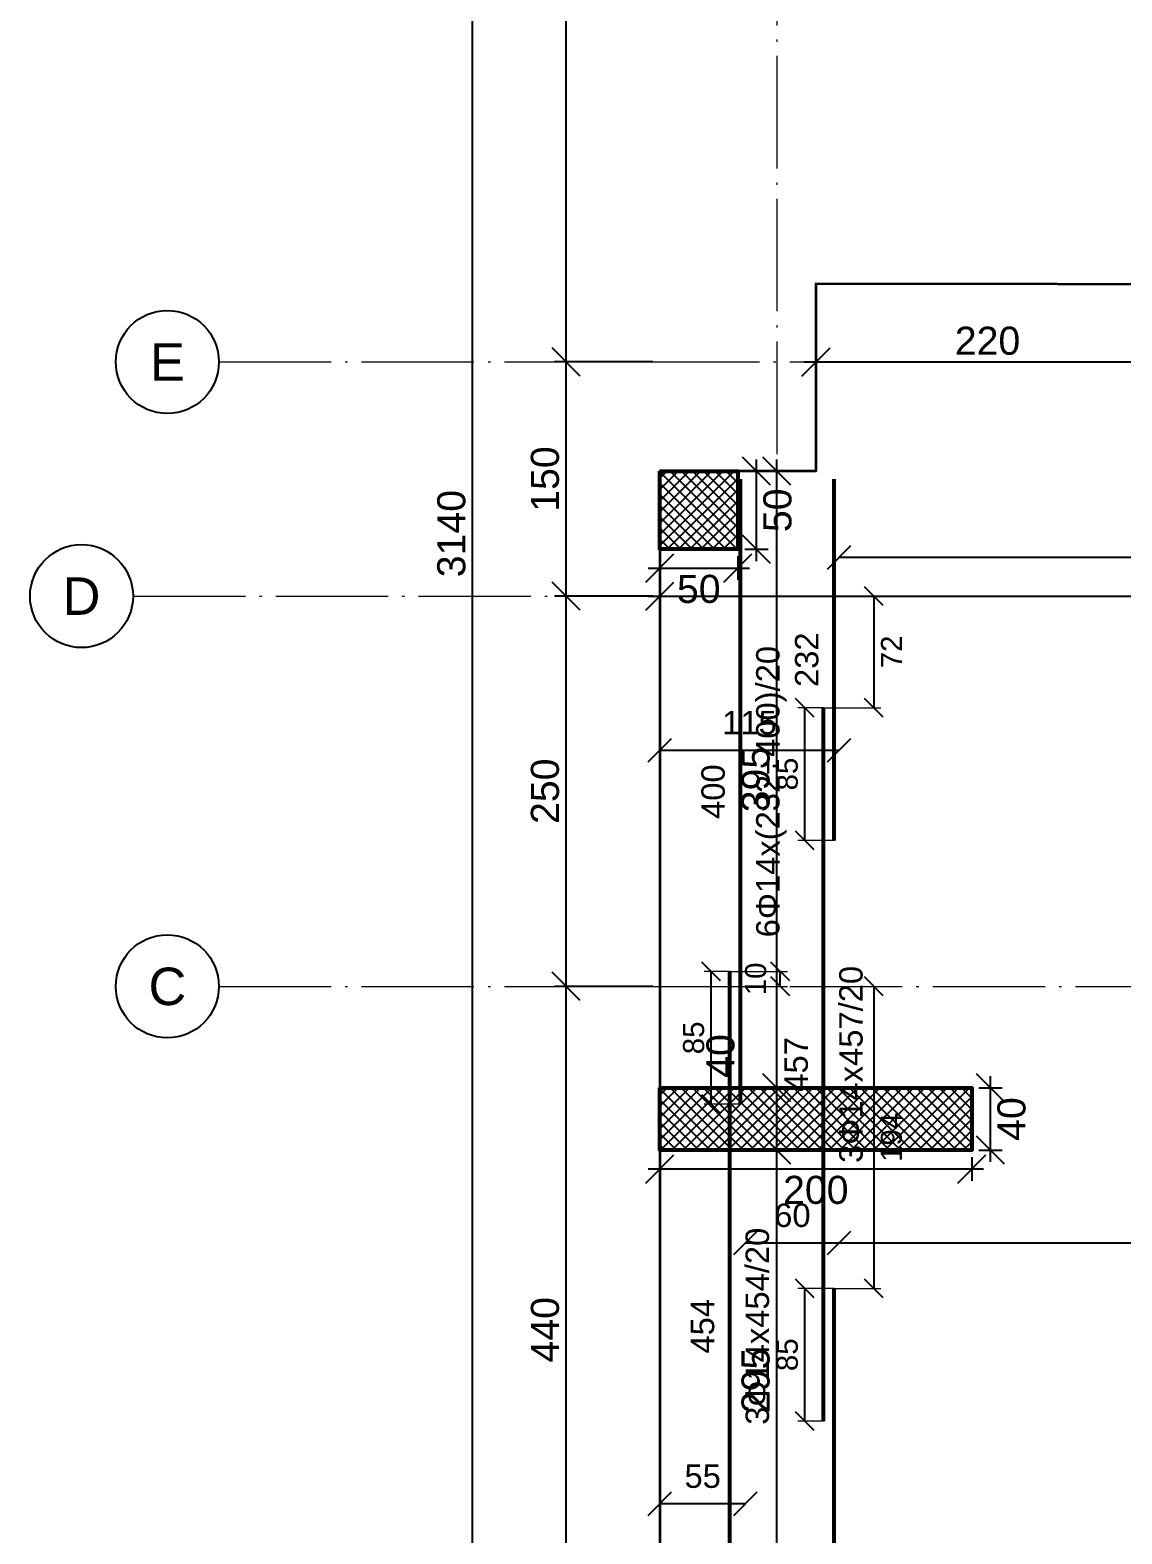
# Model space of a CAD drawing. Header units: millimetres. Extents: x -404 to 6018, y -5139 to 7890.
# Drawn here: x 3416 to 4116, y -3861 to -2897 of the extents above; entities that cross this region are included whole.
import ezdxf
from ezdxf.enums import TextEntityAlignment as Align

# ---------------------------------------------------------------- set-up
doc = ezdxf.new("R2010")
doc.units = ezdxf.units.MM
doc.linetypes.add('ZWCAD_ISO04W100', pattern=[30.5, 24, -3, 0.5, -3])
for name, color, linetype, lineweight in [('AXIS LINES', 255, 'ZWCAD_ISO04W100', 13), ('COLUMN', 140, 'Continuous', 53), ('SLAB', 3, 'Continuous', 35), ('WALL', 10, 'Continuous', 53)]:
    doc.layers.add(name, color=color, linetype=linetype, lineweight=lineweight)
for name, color, linetype in [('FW_AXIS', 7, 'Continuous'), ('FW_COLUMN_HATCH', 8, 'Continuous'), ('FW_DIM', 7, 'Continuous'), ('FW_WALL_HATCH', 8, 'Continuous'), ('REB_TOP_MESH_Y', 5, 'Continuous'), ('REB_TOP_MESH_Y_AXDIM', 5, 'Continuous'), ('REB_TOP_MESH_Y_LAP', 5, 'Continuous'), ('REB_TOP_MESH_Y_RANGE', 5, 'Continuous'), ('REB_TOP_MESH_Y_TEXT', 5, 'Continuous')]:
    doc.layers.add(name, color=color, linetype=linetype)
doc.styles.add('REBAR_TXT', font='arial.ttf')
doc.styles.get("Standard").update_dxf_attribs({"font": 'arial.ttf'})
doc.dimstyles.new('FW_DIM', dxfattribs={"dimtxt": 18, "dimasz": 9, "dimexe": 7.5, "dimexo": 4.5, "dimgap": 4.5, "dimtad": 1, "dimdec": 0, "dimtxsty": 'Standard', "dimtsz": 9, "dimcen": 2.5, "dimdle": 7.5, "dimclrd": 256, "dimclre": 256, "dimclrt": 7, "dimazin": 3, "dimtfac": 1, "dimtmove": 2, "dimatfit": 3})
doc.dimstyles.new('REBAR LAP', dxfattribs={"dimtxt": 13.5, "dimasz": 2.5, "dimexe": 4.5, "dimexo": 0, "dimgap": 4.5, "dimtad": 1, "dimdec": 0, "dimtxsty": 'Standard', "dimtsz": 6, "dimcen": 2.5, "dimclrd": 6, "dimclre": 6, "dimclrt": 7, "dimazin": 3, "dimtfac": 1, "dimtmove": 2, "dimatfit": 3, "dimlwd": 25, "dimlwe": 18})
doc.dimstyles.new('REBAR M-200', dxfattribs={"dimtxt": 15, "dimasz": 15, "dimexe": 25, "dimexo": 12.5, "dimgap": 10, "dimtad": 1, "dimdec": 0, "dimtxsty": 'Standard', "dimblk": 'NONE', "dimcen": 50, "dimse1": 1, "dimse2": 1, "dimclrd": 6, "dimclre": 6, "dimclrt": 7, "dimazin": 3, "dimtfac": 1, "dimtmove": 2, "dimatfit": 3, "dimldrblk": 'NONE', "dimlwd": 53})
doc.dimstyles.new('REBAR RANGE', dxfattribs={"dimtxt": 15, "dimasz": 2.5, "dimexe": 0, "dimexo": 0, "dimgap": 10, "dimtad": 1, "dimdec": 0, "dimtxsty": 'Standard', "dimtsz": 7.5, "dimcen": 2.5, "dimse1": 1, "dimse2": 1, "dimclrd": 6, "dimclre": 6, "dimclrt": 7, "dimazin": 3, "dimtfac": 1, "dimtmove": 2, "dimatfit": 3, "dimlwd": 25})

# ---------------------------------------------------------------- blocks, each defined once
blk = doc.blocks.new('*D1599')
at = {"color": 6, "lineweight": 53}
blk.add_line((3864.99, -3955.11), (3864.99, -3500.61), dxfattribs=at)
at = {"layer": 'Defpoints'}
for p in [(3864.99, -3500.61), (3864.99, -3955.11), (3864.99, -3955.11)]:
    blk.add_point(p, dxfattribs=at)
at = {"layer": 'REB_TOP_MESH_Y', "color": 7, "insert": (3847.49, -3727.86), "char_height": 15, "attachment_point": 5, "rotation": 90}
blk.add_mtext('454', dxfattribs=at)
blk = doc.blocks.new('_NONE')
blk = doc.blocks.new('*D1600')
at = {"color": 6, "lineweight": 53}
blk.add_line((3871.74, -3585.61), (3871.74, -3185.11), dxfattribs=at)
at = {"layer": 'Defpoints'}
for p in [(3871.74, -3185.11), (3871.74, -3585.61), (3871.74, -3585.61)]:
    blk.add_point(p, dxfattribs=at)
at = {"layer": 'REB_TOP_MESH_Y', "color": 7, "insert": (3854.24, -3385.36), "char_height": 15, "attachment_point": 5, "rotation": 90}
blk.add_mtext('400', dxfattribs=at)
blk = doc.blocks.new('_Oblique')
at = {"color": 0, "linetype": 'ByBlock', "lineweight": -2}
blk.add_line((-0.5, -0.5), (0.5, 0.5), dxfattribs=at)
blk = doc.blocks.new('*D1601')
at = {"color": 6, "lineweight": 18}
for p, q in [((3864.99, -3500.61), (3848.49, -3500.61)), ((3871.74, -3585.61), (3848.49, -3585.61))]:
    blk.add_line(p, q, dxfattribs=at)
at = {"color": 6, "lineweight": 25}
blk.add_line((3852.99, -3585.61), (3852.99, -3500.61), dxfattribs=at)
at = {"layer": 'Defpoints'}
for p in [(3864.99, -3500.61), (3852.99, -3585.61), (3871.74, -3585.61)]:
    blk.add_point(p, dxfattribs=at)
at = {"layer": 'REB_TOP_MESH_Y_LAP', "color": 6, "xscale": 12, "yscale": 12, "rotation": 90}
for p in [(3852.99, -3500.61), (3852.99, -3585.61)]:
    blk.add_blockref('_OBLIQUE', p, dxfattribs=at)
at = {"layer": 'REB_TOP_MESH_Y_LAP', "color": 7, "insert": (3841.74, -3543.11), "char_height": 13.5, "attachment_point": 5, "rotation": 90}
blk.add_mtext('85', dxfattribs=at)
blk = doc.blocks.new('*D1602')
at = {"color": 6, "lineweight": 18}
for p, q in [((3864.99, -3500.61), (3901.74, -3500.61)), ((3864.99, -3510.11), (3901.74, -3510.11))]:
    blk.add_line(p, q, dxfattribs=at)
at = {"color": 6, "lineweight": 25}
blk.add_line((3897.24, -3510.11), (3897.24, -3500.61), dxfattribs=at)
at = {"layer": 'Defpoints'}
for p in [(3864.99, -3500.61), (3864.99, -3510.11), (3897.24, -3510.11)]:
    blk.add_point(p, dxfattribs=at)
at = {"layer": 'REB_TOP_MESH_Y_AXDIM', "color": 6, "xscale": 12, "yscale": 12, "rotation": 90}
for p in [(3897.24, -3500.61), (3897.24, -3510.11)]:
    blk.add_blockref('_OBLIQUE', p, dxfattribs=at)
at = {"layer": 'REB_TOP_MESH_Y_AXDIM', "color": 7, "insert": (3881.49, -3505.36), "char_height": 13.5, "attachment_point": 5, "rotation": 90}
blk.add_mtext('10', dxfattribs=at)
blk = doc.blocks.new('*D1604')
at = {"color": 6, "lineweight": 53}
blk.add_line((3931.74, -4270.61), (3931.74, -3703.61), dxfattribs=at)
at = {"layer": 'Defpoints'}
for p in [(3931.74, -3703.61), (3931.74, -4270.61), (3931.74, -4270.61)]:
    blk.add_point(p, dxfattribs=at)
at = {"layer": 'REB_TOP_MESH_Y', "color": 7, "insert": (3914.24, -3987.11), "char_height": 15, "attachment_point": 5, "rotation": 90}
blk.add_mtext('567', dxfattribs=at)
blk = doc.blocks.new('*D1605')
at = {"color": 6, "lineweight": 53}
blk.add_line((3924.99, -3788.61), (3924.99, -3331.61), dxfattribs=at)
at = {"layer": 'Defpoints'}
for p in [(3924.99, -3331.61), (3924.99, -3788.61), (3924.99, -3788.61)]:
    blk.add_point(p, dxfattribs=at)
at = {"layer": 'REB_TOP_MESH_Y', "color": 7, "insert": (3907.49, -3560.11), "char_height": 15, "attachment_point": 5, "rotation": 90}
blk.add_mtext('457', dxfattribs=at)
blk = doc.blocks.new('*D1606')
at = {"color": 6, "lineweight": 53}
blk.add_line((3931.74, -3416.61), (3931.74, -3185.11), dxfattribs=at)
at = {"layer": 'Defpoints'}
for p in [(3931.74, -3185.11), (3931.74, -3416.61), (3931.74, -3416.61)]:
    blk.add_point(p, dxfattribs=at)
at = {"layer": 'REB_TOP_MESH_Y', "color": 7, "insert": (3914.24, -3300.86), "char_height": 15, "attachment_point": 5, "rotation": 90}
blk.add_mtext('232', dxfattribs=at)
blk = doc.blocks.new('*D1609')
at = {"color": 6, "lineweight": 18}
for p, q in [((3931.74, -3703.61), (3908.49, -3703.61)), ((3924.99, -3788.61), (3908.49, -3788.61))]:
    blk.add_line(p, q, dxfattribs=at)
at = {"color": 6, "lineweight": 25}
blk.add_line((3912.99, -3788.61), (3912.99, -3703.61), dxfattribs=at)
at = {"layer": 'Defpoints'}
for p in [(3931.74, -3703.61), (3912.99, -3788.61), (3924.99, -3788.61)]:
    blk.add_point(p, dxfattribs=at)
at = {"layer": 'REB_TOP_MESH_Y_LAP', "color": 6, "xscale": 12, "yscale": 12, "rotation": 90}
for p in [(3912.99, -3703.61), (3912.99, -3788.61)]:
    blk.add_blockref('_OBLIQUE', p, dxfattribs=at)
at = {"layer": 'REB_TOP_MESH_Y_LAP', "color": 7, "insert": (3901.74, -3746.11), "char_height": 13.5, "attachment_point": 5, "rotation": 90}
blk.add_mtext('85', dxfattribs=at)
blk = doc.blocks.new('*D1610')
at = {"color": 6, "lineweight": 18}
for p, q in [((3931.74, -3510.11), (3961.74, -3510.11)), ((3931.74, -3703.61), (3961.74, -3703.61))]:
    blk.add_line(p, q, dxfattribs=at)
at = {"color": 6, "lineweight": 25}
blk.add_line((3957.24, -3510.11), (3957.24, -3703.61), dxfattribs=at)
at = {"layer": 'Defpoints'}
for p in [(3931.74, -3510.11), (3957.24, -3510.11), (3931.74, -3703.61)]:
    blk.add_point(p, dxfattribs=at)
at = {"layer": 'REB_TOP_MESH_Y_AXDIM', "color": 6, "xscale": 12, "yscale": 12, "rotation": 90}
for p in [(3957.24, -3510.11), (3957.24, -3703.61)]:
    blk.add_blockref('_OBLIQUE', p, dxfattribs=at)
at = {"layer": 'REB_TOP_MESH_Y_AXDIM', "color": 7, "insert": (3968.49, -3606.86), "char_height": 13.5, "attachment_point": 5, "rotation": 90}
blk.add_mtext('194', dxfattribs=at)
blk = doc.blocks.new('*D1611')
at = {"color": 6, "lineweight": 18}
for p, q in [((3924.99, -3331.61), (3908.49, -3331.61)), ((3931.74, -3416.61), (3908.49, -3416.61))]:
    blk.add_line(p, q, dxfattribs=at)
at = {"color": 6, "lineweight": 25}
blk.add_line((3912.99, -3416.61), (3912.99, -3331.61), dxfattribs=at)
at = {"layer": 'Defpoints'}
for p in [(3924.99, -3331.61), (3912.99, -3416.61), (3931.74, -3416.61)]:
    blk.add_point(p, dxfattribs=at)
at = {"layer": 'REB_TOP_MESH_Y_LAP', "color": 6, "xscale": 12, "yscale": 12, "rotation": 90}
for p in [(3912.99, -3331.61), (3912.99, -3416.61)]:
    blk.add_blockref('_OBLIQUE', p, dxfattribs=at)
at = {"layer": 'REB_TOP_MESH_Y_LAP', "color": 7, "insert": (3901.74, -3374.11), "char_height": 13.5, "attachment_point": 5, "rotation": 90}
blk.add_mtext('85', dxfattribs=at)
blk = doc.blocks.new('*D1612')
at = {"color": 6, "lineweight": 18}
for p, q in [((3924.99, -3260.11), (3961.74, -3260.11)), ((3924.99, -3331.61), (3961.74, -3331.61))]:
    blk.add_line(p, q, dxfattribs=at)
at = {"color": 6, "lineweight": 25}
blk.add_line((3957.24, -3260.11), (3957.24, -3331.61), dxfattribs=at)
at = {"layer": 'Defpoints'}
for p in [(3924.99, -3260.11), (3957.24, -3260.11), (3924.99, -3331.61)]:
    blk.add_point(p, dxfattribs=at)
at = {"layer": 'REB_TOP_MESH_Y_AXDIM', "color": 6, "xscale": 12, "yscale": 12, "rotation": 90}
for p in [(3957.24, -3260.11), (3957.24, -3331.61)]:
    blk.add_blockref('_OBLIQUE', p, dxfattribs=at)
at = {"layer": 'REB_TOP_MESH_Y_AXDIM', "color": 7, "insert": (3968.49, -3295.86), "char_height": 13.5, "attachment_point": 5, "rotation": 90}
blk.add_mtext('72', dxfattribs=at)
blk = doc.blocks.new('*D1650')
at = {"color": 6, "lineweight": 25}
blk.add_line((3934.99, -3674.36), (4474.99, -3674.36), dxfattribs=at)
at = {"layer": 'Defpoints'}
for p in [(3934.99, -3674.36), (3934.99, -3674.36), (4474.99, -3674.36)]:
    blk.add_point(p, dxfattribs=at)
at = {"layer": 'REB_TOP_MESH_Y_RANGE', "color": 6, "xscale": 15, "yscale": 15}
for p in [(3934.99, -3674.36), (4474.99, -3674.36)]:
    blk.add_blockref('_OBLIQUE', p, dxfattribs=at)
at = {"layer": 'REB_TOP_MESH_Y_RANGE', "color": 7, "insert": (4204.99, -3656.86), "char_height": 15, "attachment_point": 5}
blk.add_mtext('540', dxfattribs=at)
blk = doc.blocks.new('*D1651')
at = {"color": 6, "lineweight": 25}
blk.add_line((3934.99, -3235.24), (4374.99, -3235.24), dxfattribs=at)
at = {"layer": 'Defpoints'}
for p in [(3934.99, -3235.24), (3934.99, -3235.24), (4374.99, -3235.24)]:
    blk.add_point(p, dxfattribs=at)
at = {"layer": 'REB_TOP_MESH_Y_RANGE', "color": 6, "xscale": 15, "yscale": 15}
for p in [(3934.99, -3235.24), (4374.99, -3235.24)]:
    blk.add_blockref('_OBLIQUE', p, dxfattribs=at)
at = {"layer": 'REB_TOP_MESH_Y_RANGE', "color": 7, "insert": (4154.99, -3217.74), "char_height": 15, "attachment_point": 5}
blk.add_mtext('440', dxfattribs=at)
blk = doc.blocks.new('*D1659')
at = {"color": 6, "lineweight": 25}
blk.add_line((3819.99, -3358.74), (3934.99, -3358.74), dxfattribs=at)
at = {"layer": 'Defpoints'}
for p in [(3819.99, -3358.74), (3819.99, -3358.74), (3934.99, -3358.74)]:
    blk.add_point(p, dxfattribs=at)
at = {"layer": 'REB_TOP_MESH_Y_RANGE', "color": 6, "xscale": 15, "yscale": 15}
for p in [(3819.99, -3358.74), (3934.99, -3358.74)]:
    blk.add_blockref('_OBLIQUE', p, dxfattribs=at)
at = {"layer": 'REB_TOP_MESH_Y_RANGE', "color": 7, "insert": (3877.49, -3341.24), "char_height": 15, "attachment_point": 5}
blk.add_mtext('115', dxfattribs=at)
blk = doc.blocks.new('*D1669')
at = {"color": 6, "lineweight": 25}
blk.add_line((3819.99, -3841.49), (3874.99, -3841.49), dxfattribs=at)
at = {"layer": 'Defpoints'}
for p in [(3819.99, -3841.49), (3819.99, -3841.49), (3874.99, -3841.49)]:
    blk.add_point(p, dxfattribs=at)
at = {"layer": 'REB_TOP_MESH_Y_RANGE', "color": 6, "xscale": 15, "yscale": 15}
for p in [(3819.99, -3841.49), (3874.99, -3841.49)]:
    blk.add_blockref('_OBLIQUE', p, dxfattribs=at)
at = {"layer": 'REB_TOP_MESH_Y_RANGE', "color": 7, "insert": (3847.49, -3823.99), "char_height": 15, "attachment_point": 5}
blk.add_mtext('55', dxfattribs=at)
blk = doc.blocks.new('*D1671')
at = {"color": 6, "lineweight": 25}
blk.add_line((3874.99, -3674.36), (3934.99, -3674.36), dxfattribs=at)
at = {"layer": 'Defpoints'}
for p in [(3874.99, -3674.36), (3874.99, -3674.36), (3934.99, -3674.36)]:
    blk.add_point(p, dxfattribs=at)
at = {"layer": 'REB_TOP_MESH_Y_RANGE', "color": 6, "xscale": 15, "yscale": 15}
for p in [(3874.99, -3674.36), (3934.99, -3674.36)]:
    blk.add_blockref('_OBLIQUE', p, dxfattribs=at)
at = {"layer": 'REB_TOP_MESH_Y_RANGE', "color": 7, "insert": (3904.99, -3656.86), "char_height": 15, "attachment_point": 5}
blk.add_mtext('60', dxfattribs=at)
blk = doc.blocks.new('*D1676')
for p, q in [((4031.99, -3622.61), (4031.99, -3567.61)), ((4024.49, -3575.11), (4039.49, -3575.11)), ((4024.49, -3615.11), (4039.49, -3615.11))]:
    blk.add_line(p, q)
at = {"layer": 'Defpoints'}
for p in [(4019.99, -3575.11), (4019.99, -3615.11), (4031.99, -3615.11)]:
    blk.add_point(p, dxfattribs=at)
at = {"layer": 'FW_DIM', "xscale": 18, "yscale": 18, "rotation": 90}
for p in [(4031.99, -3575.11), (4031.99, -3615.11)]:
    blk.add_blockref('_OBLIQUE', p, dxfattribs=at)
at = {"layer": 'FW_DIM', "color": 7, "insert": (4045.49, -3595.11), "char_height": 18, "attachment_point": 5, "rotation": 90}
blk.add_mtext('40', dxfattribs=at)
blk = doc.blocks.new('*D1677')
for p, q in [((3819.99, -3619.61), (3819.99, -3634.61)), ((4019.99, -3619.61), (4019.99, -3634.61)), ((3812.49, -3627.11), (4027.49, -3627.11))]:
    blk.add_line(p, q)
at = {"layer": 'Defpoints'}
for p in [(3819.99, -3615.11), (4019.99, -3615.11), (3819.99, -3627.11)]:
    blk.add_point(p, dxfattribs=at)
at = {"layer": 'FW_DIM', "xscale": 18, "yscale": 18}
for p in [(3819.99, -3627.11), (4019.99, -3627.11)]:
    blk.add_blockref('_OBLIQUE', p, dxfattribs=at)
at = {"layer": 'FW_DIM', "color": 7, "insert": (3919.99, -3640.61), "char_height": 18, "attachment_point": 5}
blk.add_mtext('200', dxfattribs=at)
blk = doc.blocks.new('*D1744')
for p, q in [((3819.99, -3234.61), (3819.99, -3249.61)), ((3869.99, -3234.61), (3869.99, -3249.61)), ((3812.49, -3242.11), (3877.49, -3242.11))]:
    blk.add_line(p, q)
at = {"layer": 'Defpoints'}
for p in [(3819.99, -3230.11), (3869.99, -3230.11), (3819.99, -3242.11)]:
    blk.add_point(p, dxfattribs=at)
at = {"layer": 'FW_DIM', "xscale": 18, "yscale": 18}
for p in [(3819.99, -3242.11), (3869.99, -3242.11)]:
    blk.add_blockref('_OBLIQUE', p, dxfattribs=at)
at = {"layer": 'FW_DIM', "color": 7, "insert": (3844.99, -3255.61), "char_height": 18, "attachment_point": 5}
blk.add_mtext('50', dxfattribs=at)
blk = doc.blocks.new('*D1745')
for p, q in [((3881.99, -3237.61), (3881.99, -3172.61)), ((3874.49, -3180.11), (3889.49, -3180.11)), ((3874.49, -3230.11), (3889.49, -3230.11))]:
    blk.add_line(p, q)
at = {"layer": 'Defpoints'}
for p in [(3869.99, -3180.11), (3869.99, -3230.11), (3881.99, -3230.11)]:
    blk.add_point(p, dxfattribs=at)
at = {"layer": 'FW_DIM', "xscale": 18, "yscale": 18, "rotation": 90}
for p in [(3881.99, -3180.11), (3881.99, -3230.11)]:
    blk.add_blockref('_OBLIQUE', p, dxfattribs=at)
at = {"layer": 'FW_DIM', "color": 7, "insert": (3895.49, -3205.11), "char_height": 18, "attachment_point": 5, "rotation": 90}
blk.add_mtext('50', dxfattribs=at)

msp = doc.modelspace()

# ---------------------------------------------------------------- hatches: boundary and pattern name
at = {"layer": 'FW_COLUMN_HATCH'}
h = msp.add_hatch(dxfattribs=at)
h.set_pattern_fill('ANSI37', scale=1.6)
h.paths.add_polyline_path([(3819.99, -3180.11), (3869.99, -3180.11), (3869.99, -3230.11), (3819.99, -3230.11), (3819.99, -3180.11)])
at = {"layer": 'FW_WALL_HATCH'}
h = msp.add_hatch(dxfattribs=at)
h.set_pattern_fill('ANSI37', scale=1.6)
h.paths.add_polyline_path([(3819.99, -3575.11), (4019.99, -3575.11), (4019.99, -3615.11), (3819.99, -3615.11), (3819.99, -3575.11)])

# ---------------------------------------------------------------- linework, layer by layer
at = {"layer": 'AXIS LINES', "color": 0, "ltscale": 3}
for points in [[(3894.99, -1450.07), (3894.99, -4990.18)], [(3537.41, -3110.11), (5952.4, -3110.11)], [(3482.41, -3260.11), (5897.4, -3260.11)], [(3537.41, -3510.11), (5952.4, -3510.11)]]:
    msp.add_lwpolyline(points, dxfattribs=at)
at = {"layer": 'COLUMN', "ltscale": 0.08}
msp.add_lwpolyline([(3819.99, -3180.11), (3869.99, -3180.11), (3869.99, -3230.11), (3819.99, -3230.11), (3819.99, -3180.11)], dxfattribs=at)
at = {"layer": 'FW_AXIS'}
for centre in [(3504.41, -3110.11), (3449.41, -3260.11), (3504.41, -3510.11)]:
    msp.add_circle(centre, 33, dxfattribs=at)
at = {"layer": 'SLAB', "ltscale": 0.08}
msp.add_lwpolyline([(4464.89, -2640.11), (4464.89, -3100.11), (4385.03, -3100.11), (4385.09, -3060.74), (3920.09, -3060.11), (3920.09, -3180.11), (3819.99, -3180.11), (3819.99, -3910.11), (3819.99, -3960.11), (3879.99, -3960.11), (3879.99, -4790.11), (4580.09, -4790.11), (4580.09, -4590.11), (4729.99, -4590.11), (4729.99, -4790.01), (5429.99, -4790.01)], dxfattribs=at)
at = {"layer": 'WALL', "ltscale": 0.08}
msp.add_lwpolyline([(3819.99, -3575.11), (4019.99, -3575.11), (4019.99, -3615.11), (3819.99, -3615.11)], close=True, dxfattribs=at)

# ---------------------------------------------------------------- texts
at = {"layer": 'FW_AXIS', "color": 7, "style": 'REBAR_TXT'}
for s, p in [('E', (3504.41, -3110.11)), ('D', (3449.41, -3260.11)), ('C', (3504.41, -3510.11))]:
    msp.add_text(s, height=24, dxfattribs=at).set_placement(p, align=Align.MIDDLE_CENTER)
at = {"layer": 'REB_TOP_MESH_Y_TEXT', "color": 7, "style": 'REBAR_TXT'}
for s, p in [('6Φ14x(232÷400)/20', (3881.74, -3385.36)), ('3Φ14x457/20', (3934.99, -3560.11)), ('3Φ14x454/20', (3874.99, -3727.86))]:
    msp.add_text(s, height=15, rotation=90, dxfattribs=at).set_placement(p, align=Align.TOP_CENTER)

# ---------------------------------------------------------------- dimensions: what is measured, and where the dimension line sits
at = {"layer": 'FW_DIM'}
for base, p1, p2 in [((3699.99, -4790.11), (3819.99, -4790.11), (3819.99, -1650.01)), ((3759.99, -3110.11), (3819.99, -3110.11), (3819.99, -2630.11)), ((3759.99, -3260.11), (3819.99, -3260.11), (3819.99, -3110.11)), ((3759.99, -3510.11), (3819.99, -3510.11), (3819.99, -3260.11)), ((3759.99, -3950.11), (3819.99, -3950.11), (3819.99, -3510.11))]:
    msp.add_linear_dim(base=base, p1=p1, p2=p2, angle=90, dimstyle='FW_DIM', dxfattribs=at).render()
for base, p1, p2, location, text in [((3920.09, -3110.11), (3920.09, -3110.11), (4139.99, -3110.11), (4030.04, -3096.61), '220'), ((3819.99, -3260.11), (3819.99, -3260.11), (4464.89, -3260.11), (4142.44, -3246.61), '645')]:
    msp.add_linear_dim(base=base, p1=p1, p2=p2, location=location, text=text, dimstyle='FW_DIM', override={"dimtmove": 2}, dxfattribs=at).render()
for base, p1, p2, location, text in [((3894.99, -3575.11), (3894.99, -3575.11), (3894.99, -3180.11), (3881.49, -3377.61), '395'), ((3894.99, -3615.11), (3894.99, -3615.11), (3894.99, -3575.11), (3858.99, -3554.71), '40'), ((3894.99, -3910.11), (3894.99, -3910.11), (3894.99, -3615.11), (3881.49, -3762.61), '295')]:
    msp.add_linear_dim(base=base, p1=p1, p2=p2, angle=90, location=location, text=text, dimstyle='FW_DIM', override={"dimtmove": 2}, dxfattribs=at).render()
for base, p1, p2, text, picture, middle in [((3881.99, -3230.11), (3869.99, -3230.11), (3869.99, -3180.11), '50', '*D1745', (3895.49, -3205.11)), ((4031.99, -3615.11), (4019.99, -3615.11), (4019.99, -3575.11), '40', '*D1676', (4045.49, -3595.11))]:
    dim = msp.add_linear_dim(base=base, p1=p1, p2=p2, angle=90, text=text, dimstyle='FW_DIM', override={"dimtmove": 2}, dxfattribs=at)
    dim.commit()
    dim.dimension.update_dxf_attribs({"geometry": picture, "text_midpoint": middle, "dimtype": 160})
for base, p1, p2, text, picture, middle in [((3819.99, -3242.11), (3819.99, -3230.11), (3869.99, -3230.11), '50', '*D1744', (3844.99, -3255.61)), ((3819.99, -3627.11), (3819.99, -3615.11), (4019.99, -3615.11), '200', '*D1677', (3919.99, -3640.61))]:
    dim = msp.add_linear_dim(base=base, p1=p1, p2=p2, text=text, dimstyle='FW_DIM', override={"dimtmove": 2}, dxfattribs=at)
    dim.commit()
    dim.dimension.update_dxf_attribs({"geometry": picture, "text_midpoint": middle, "dimtype": 160})
at = {"layer": 'REB_TOP_MESH_Y'}
for base, p1, p2, picture, middle in [((3871.73693601, -3585.61172782), (3871.73693601, -3585.61172782), (3871.73693601, -3185.11172782), '*D1600', (3854.23693601, -3385.36172782)), ((3931.73693601, -3416.61172782), (3931.73693601, -3416.61172782), (3931.73693601, -3185.11172782), '*D1606', (3914.23693601, -3300.86172782)), ((3924.99, -3788.61), (3924.99, -3788.61), (3924.99, -3331.61), '*D1605', (3907.49, -3560.11)), ((3864.98693601, -3955.11172782), (3864.98693601, -3955.11172782), (3864.98693601, -3500.61172782), '*D1599', (3847.48693601, -3727.86172782)), ((3931.74, -4270.61), (3931.74, -4270.61), (3931.74, -3703.61), '*D1604', (3914.24, -3987.11))]:
    dim = msp.add_linear_dim(base=base, p1=p1, p2=p2, angle=90, dimstyle='REBAR M-200', dxfattribs=at)
    dim.commit()
    dim.dimension.update_dxf_attribs({"geometry": picture, "text_midpoint": middle})
at = {"layer": 'REB_TOP_MESH_Y_AXDIM'}
for base, p1, p2, picture, middle in [((3957.23693601, -3260.11172782), (3924.98693601, -3260.11172782), (3924.98693601, -3331.61172782), '*D1612', (3968.48693601, -3295.86172782)), ((3897.23693601, -3510.11172782), (3864.98693601, -3510.11172782), (3864.98693601, -3500.61172782), '*D1602', (3881.48693601, -3505.36172782)), ((3957.23693601, -3510.11172782), (3931.73693601, -3510.11172782), (3931.73693601, -3703.61172782), '*D1610', (3968.48693601, -3606.86172782))]:
    dim = msp.add_linear_dim(base=base, p1=p1, p2=p2, angle=90, dimstyle='REBAR LAP', dxfattribs=at)
    dim.commit()
    dim.dimension.update_dxf_attribs({"geometry": picture, "text_midpoint": middle})
at = {"layer": 'REB_TOP_MESH_Y_LAP'}
for base, p1, p2, picture, middle in [((3912.99, -3416.61), (3931.74, -3416.61), (3924.99, -3331.61), '*D1611', (3901.74, -3374.11)), ((3852.99, -3585.61), (3871.74, -3585.61), (3864.99, -3500.61), '*D1601', (3841.74, -3543.11)), ((3912.99, -3788.61), (3924.99, -3788.61), (3931.74, -3703.61), '*D1609', (3901.74, -3746.11))]:
    dim = msp.add_linear_dim(base=base, p1=p1, p2=p2, angle=90, dimstyle='REBAR LAP', dxfattribs=at)
    dim.commit()
    dim.dimension.update_dxf_attribs({"geometry": picture, "text_midpoint": middle})
at = {"layer": 'REB_TOP_MESH_Y_RANGE'}
for base, p1, p2, picture, middle in [((3934.99, -3235.24), (3934.99, -3235.24), (4374.99, -3235.24), '*D1651', (4154.99, -3217.74)), ((3819.99, -3358.74), (3819.99, -3358.74), (3934.99, -3358.74), '*D1659', (3877.49, -3341.24)), ((3874.99, -3674.36), (3874.99, -3674.36), (3934.99, -3674.36), '*D1671', (3904.99, -3656.86)), ((3934.99, -3674.36), (3934.99, -3674.36), (4474.99, -3674.36), '*D1650', (4204.99, -3656.86)), ((3819.99, -3841.49), (3819.99, -3841.49), (3874.99, -3841.49), '*D1669', (3847.49, -3823.99))]:
    dim = msp.add_linear_dim(base=base, p1=p1, p2=p2, dimstyle='REBAR RANGE', dxfattribs=at)
    dim.commit()
    dim.dimension.update_dxf_attribs({"geometry": picture, "text_midpoint": middle})

doc.saveas('drawing.dxf')
